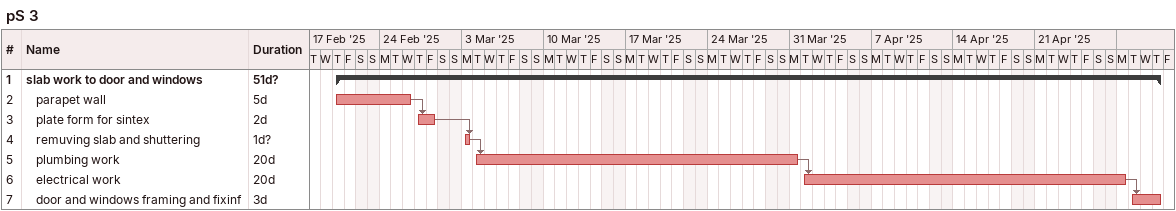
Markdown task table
pS 3

| ID | Level | Task | Duration | Start | Finish | Predecessors |
|---|---|---|---|---|---|---|
| 1 | 1 | **slab work to door and windows** | 51d? | 2025-02-20 | 2025-05-01 |  |
| 2 | 2 | parapet wall | 5d | 2025-02-20 | 2025-02-26 |  |
| 3 | 2 | plate form for sintex | 2d | 2025-02-27 | 2025-02-28 | 2 |
| 4 | 2 | remuving slab and shuttering | 1d? | 2025-03-03 | 2025-03-03 | 3 |
| 5 | 2 | plumbing work | 20d | 2025-03-04 | 2025-03-31 | 4 |
| 6 | 2 | electrical work | 20d | 2025-04-01 | 2025-04-28 | 5 |
| 7 | 2 | door and windows framing and fixinf | 3d | 2025-04-29 | 2025-05-01 | 6 |
